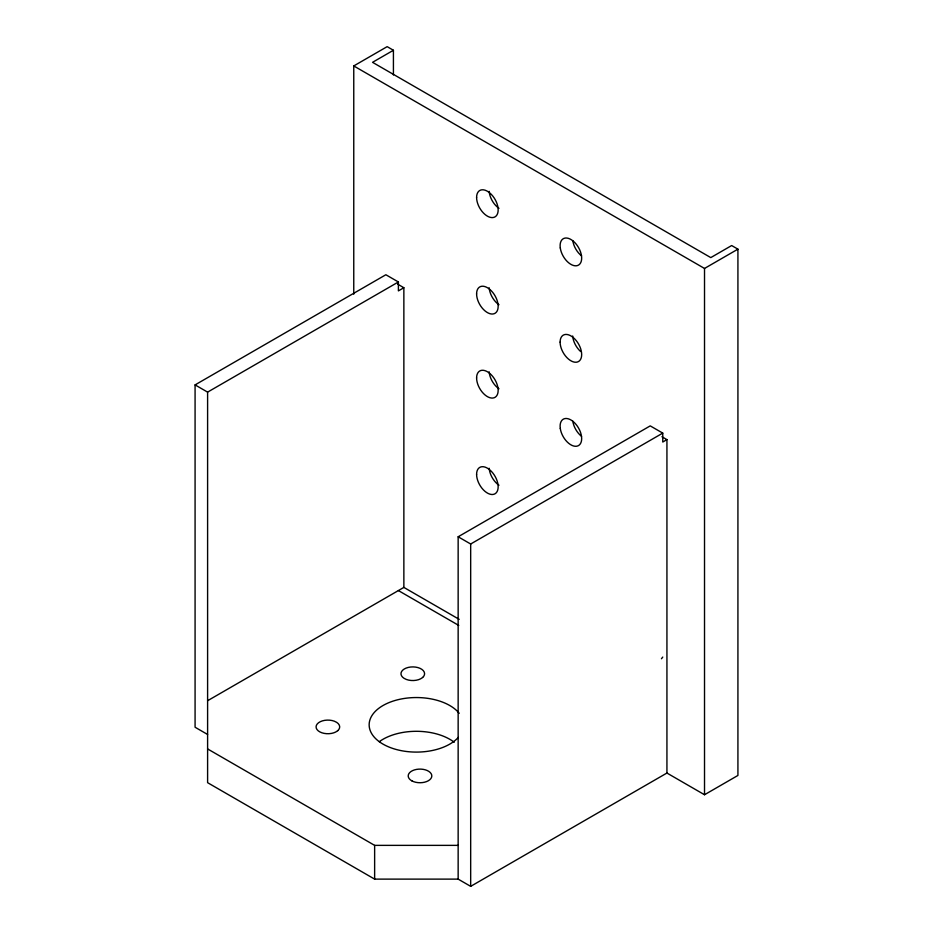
<?xml version="1.0" encoding="UTF-8"?>
<svg xmlns="http://www.w3.org/2000/svg" width="933" height="933" viewBox="0 0 933 933"><rect width="100%" height="100%" fill="white"/><g stroke="black" fill="none" stroke-linecap="round" stroke-linejoin="round"><path stroke-width="1.4" d="M353.759 294.187L353.759 65.94L387.16 46.65L393.423 50.265L393.423 74.978M393.423 50.265L372.547 62.324L710.783 257.601L731.659 245.542L737.921 249.158L737.921 775.451L704.52 794.741L666.932 773.037L470.675 886.35L458.15 879.119L374.634 879.119L207.604 782.682L207.604 392.128L398.391 281.976L398.391 290.898L403.861 287.737L403.861 587.405L207.604 700.718M207.604 734.469L195.079 727.239L195.079 384.897L385.865 274.745L398.391 281.976M353.759 65.94L704.52 268.447L737.921 249.158M458.15 879.119L458.15 536.778L650.231 425.88L662.757 433.11L662.757 442.032L666.932 439.618L666.932 773.037M458.15 536.778L470.675 544.009L662.757 433.11M662.757 657.077L661.462 658.745M207.604 748.931L374.634 845.368L458.15 845.368M397.598 284.122L403.861 287.737M661.929 436.726L666.932 439.618M195.079 384.897L207.604 392.128M403.861 587.405L459.188 619.349M398.391 590.566L458.744 625.413M704.52 268.447L704.52 794.741M470.675 544.009L470.675 886.35M374.634 845.368L374.634 879.119M498.968 485.23A15.231 8.794 60 0 1 489.172 468.261M498.968 388.793A15.231 8.794 60 0 1 489.172 371.824M581.551 436.329A15.231 8.794 60 0 1 572.815 421.191M580.629 351.519A15.231 8.794 60 0 1 572.687 335.997M581.551 255.852A15.231 8.794 60 0 1 572.815 240.714M498.968 304.741A15.231 8.794 60 0 1 489.172 287.772M498.968 208.316A15.231 8.794 60 0 1 489.172 191.347M379.288 741.688A47.245 27.279 0 0 1 454.243 742.26M458.29 737.42A47.245 27.279 0 0 1 386.017 745.712A47.245 27.279 0 0 1 387.638 703.179A47.245 27.279 0 0 1 459.211 713.302M337.769 730.644L335.752 731.997A11.814 6.823 0 0 1 319.797 731.88A11.814 6.823 0 0 1 318.608 722.69A11.814 6.823 0 0 1 334.352 721.209L336.685 722.364A11.814 6.823 0 0 1 337.769 730.644M422.661 677.463L420.655 678.804A11.814 6.823 0 0 1 406.31 679.434L403.977 678.268A11.814 6.823 0 0 1 404.164 669.054A11.814 6.823 0 0 1 420.083 668.366A11.814 6.823 0 0 1 422.661 677.463M560.278 247.945A15.231 8.794 60 0 0 577.819 265.438A15.231 8.794 60 0 0 574.576 242.347A15.231 8.794 60 0 0 560.278 247.945M476.6 197.469A15.231 8.794 60 0 0 492.764 217.576A15.231 8.794 60 0 0 492.764 196.023A15.231 8.794 60 0 0 476.6 197.469M560.278 428.422A15.231 8.794 60 0 0 577.819 445.916A15.231 8.794 60 0 0 574.576 422.824A15.231 8.794 60 0 0 560.278 428.422M476.6 377.947A15.231 8.794 60 0 0 492.764 398.053A15.231 8.794 60 0 0 492.764 376.512A15.231 8.794 60 0 0 476.6 377.947M476.6 474.384A15.231 8.794 60 0 0 492.764 494.49A15.231 8.794 60 0 0 492.764 472.938A15.231 8.794 60 0 0 476.6 474.384M560.115 342.119A15.231 8.794 60 0 0 576.279 362.226A15.231 8.794 60 0 0 576.279 340.673A15.231 8.794 60 0 0 560.115 342.119M476.6 293.907A15.231 8.794 60 0 0 492.764 314.013A15.231 8.794 60 0 0 492.764 292.461A15.231 8.794 60 0 0 476.6 293.907M412.001 780.933A11.814 6.823 0 0 0 431.524 777.422A11.814 6.823 0 0 0 416.48 769.41A11.814 6.823 0 0 0 412.001 780.933"/></g></svg>
